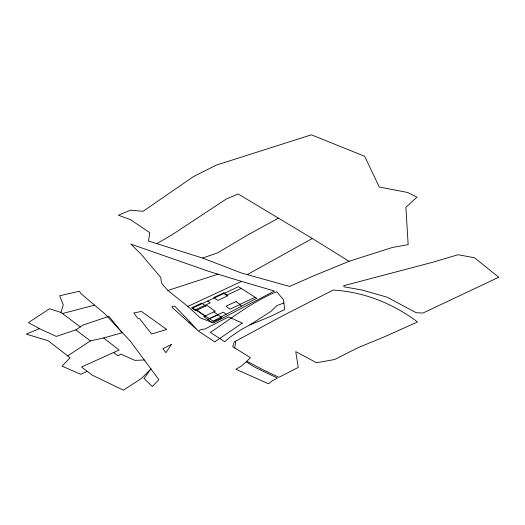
<?xml version="1.0" encoding="UTF-8"?>
<svg xmlns="http://www.w3.org/2000/svg" width="525" height="525" viewBox="0 0 525 525"><rect width="100%" height="100%" fill="white"/><g stroke="black" fill="none" stroke-linecap="round" stroke-linejoin="round"><path stroke-width="0.79" d="M234.793 348.009L235.686 341.158L283.198 315.492L333.211 290.043L334.287 290.122C364.547 292.156 393.409 303.739 417.526 321.976L384.464 336.788L358.28 347.563L334.596 359.527L316.536 362.742L295.739 351.612L298.239 367.434L278.88 377.311L264.003 370.283L246.822 361.226L250.399 357.663L232.687 346.71L234.281 341.913L235.686 341.158M80.469 327.029L60.953 312.441L63.269 304.789L59.666 295.765L79.446 291.237L80.903 293.587L104.928 313.884L130.515 341.388L158.858 379.66L152.296 386.505L144.053 378.466L151.01 368.839L141.356 378.512L123.421 390.173L92.387 375.237L81.506 367.001L119.109 350.044L103.615 337.956L90.405 340.909L67.686 355.891L48.116 340.712L26.25 334.123L39.441 328.63L56.247 336.413L75.843 329.89L83.009 325.08L108.957 316.326L122.082 332.778L103.615 337.956M249.854 324.923L270.29 316.529L284.642 309.56L283.487 299.598L276.649 291.716C252.466 301.586 231.945 318.038 210.374 332.391L224.667 341.683L229.838 337.345L240.975 329.713L249.854 324.923L271.143 311.259L276.918 305.596L283.874 302.958M156.811 243.659L171.865 234.892L226.236 199.054L238.153 193.968L312.322 238.481L349.066 261.293L392.451 247.459L408.148 244.637L405.904 207.29L417.008 197.151L407.676 192.478L379.28 187.038L364.652 156.273L311.397 134.827L216.162 165.158L193.344 176.676L143.082 211.273L130.515 210.19L118.394 215.237L130.449 219.627L149.789 232.693L148.47 241.027L202.598 258.051L241.146 272.908L289.597 286.427L313.051 276.091L349.066 261.293M247.446 274.536L312.322 238.481M278.532 218.118L247.688 234.983L217.475 252.932L202.598 258.051M87.15 371.28L80.824 374.338L62.062 366.109L70.081 357.86L67.686 355.891M187.852 306.436L241.592 281.407L274.365 291.04L213.426 322.987L200.248 317.848L187.852 306.436L167.915 290.469L162.028 283.841L161.116 280.678L160.926 277.653L141.448 254.566L130.83 244.105L208.799 271.373L241.592 281.407M195.385 309.77L210.249 302.846L207.716 301.028M241.218 288.422L226.38 295.326L223.847 293.514M209.344 318.642L223.263 312.158L226.209 314.265M255.176 297.294L239.4 304.644L241.585 306.206M207.848 319.489L217.934 314.79M167.915 290.469L218.137 274.109M188.934 322.573L190.194 322.186L197.794 330.474L172.732 307.972L171.957 306.613L174.74 306.101L190.194 322.186M62.626 313.491L94.566 305.163M144.29 359.979L134.84 360.38L121.098 354.145L117.902 355.786L113.63 352.531M60.953 312.441L49.534 308.746L28.455 322.586L39.441 328.63M205.728 306.062L201.659 303.148L191.579 307.847L195.648 310.754L207.067 305.438L215.198 311.259L203.779 316.582L211.916 322.402L222.003 317.704L213.865 311.883M196.98 310.137L205.118 315.958M75.843 329.89L90.405 340.909M171.399 344.479L165.926 352.642L162.881 348.771L171.399 344.479M246.232 361.817L241.395 366.037L235.935 369.252L268.537 383.795L272.245 380.809L277.41 378.085L254.586 367.087L246.232 361.817M242.268 323.105L214.692 341.88L198.233 330.953L200.872 329.569L205.019 328.978L228.637 316.923L242.268 323.105M256.712 298.272L213.189 321.09L192.662 308.044L238.494 286.689L256.712 298.272M498.75 277.252L422.992 313.025L416.187 312.736L387.161 297.202L362.184 290.043L344.059 286.827L343.652 285.731L432.744 262.251L458.043 254.737L474.429 257.736L498.75 277.252M223.847 292.819L213.76 297.511L217.829 300.425L227.916 295.726L223.847 292.819M236.047 301.547L225.967 306.246L230.035 309.159L240.115 304.461L236.047 301.547M166.701 329.444L151.607 334.038L139.637 318.767L137.708 318.222L133.796 312.998L141.409 311.417L166.701 329.444"/></g></svg>
